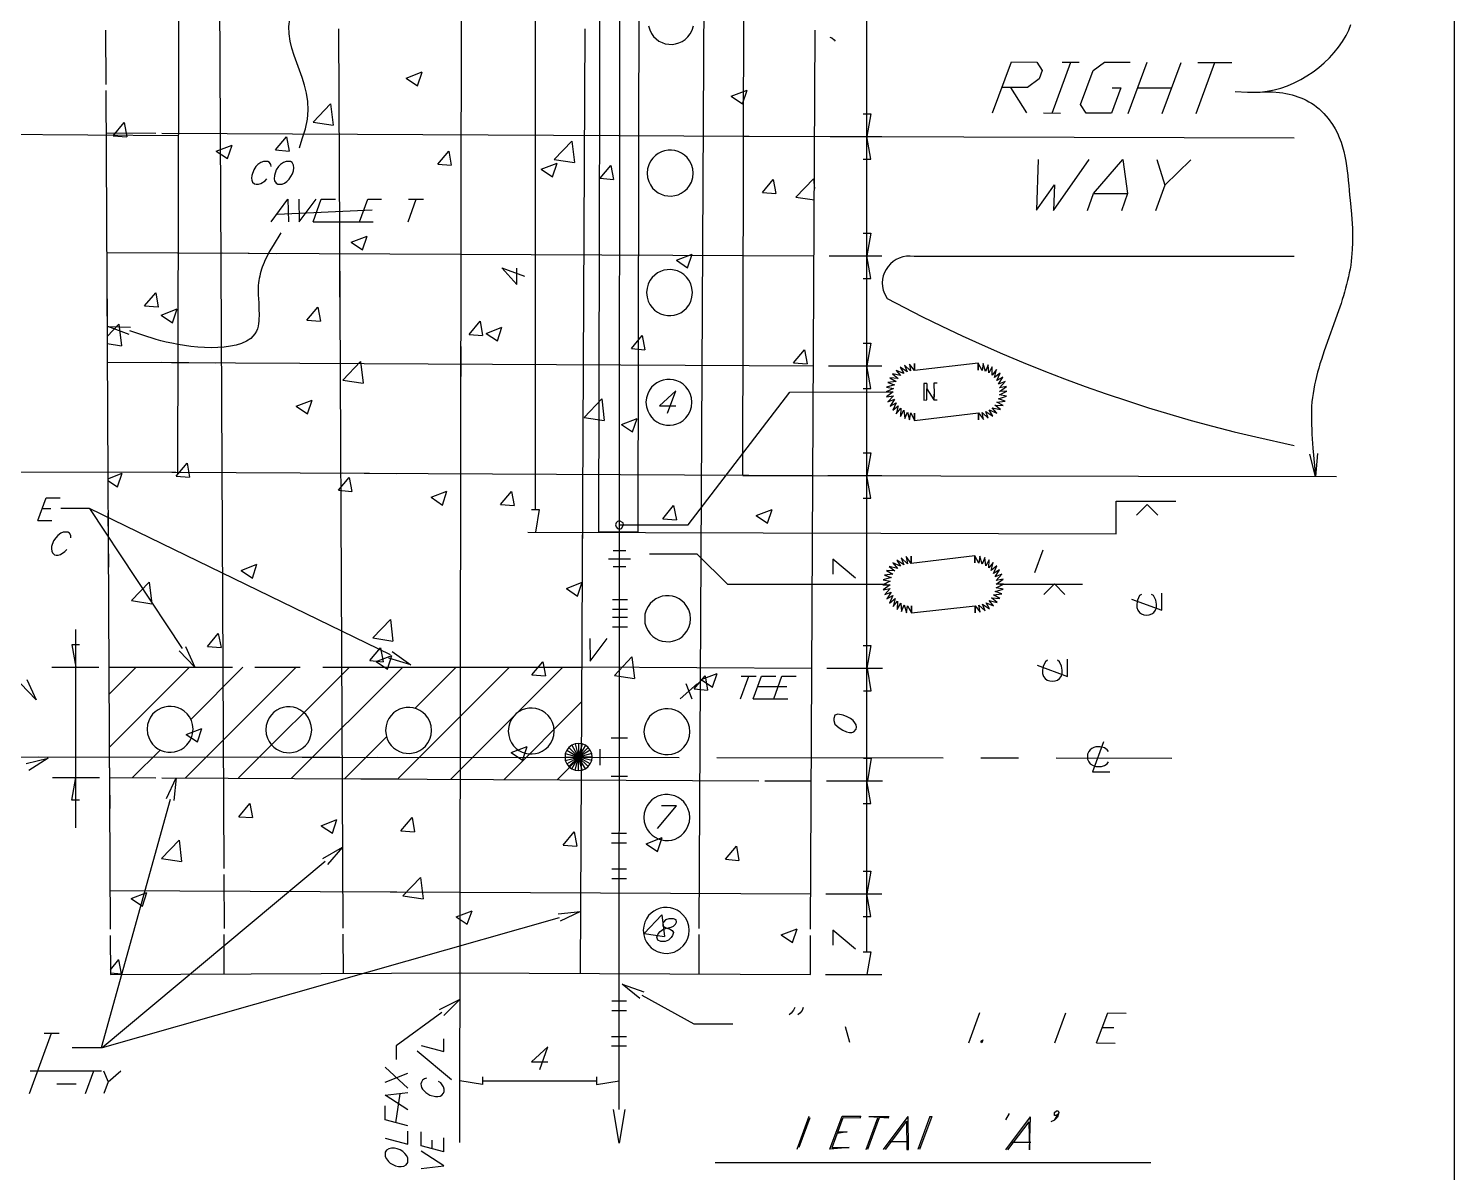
# Model space of a CAD drawing. Header units: feet. Extents: x 13 to 426, y 12 to 285.
# Drawn here: x 331.7 to 426.2, y 72.4 to 148.3 of the extents above; entities that cross this region are included whole.
import ezdxf

# ---------------------------------------------------------------- set-up
doc = ezdxf.new("R2010")
doc.units = ezdxf.units.FT
doc.layers.add('EJE_VIA', color=7, linetype='CONTINUOUS')

msp = doc.modelspace()

# ---------------------------------------------------------------- linework, layer by layer
at = {"layer": 'EJE_VIA'}
for p, q in [((426.217, 12.083), (426.217, 284.917)), ((370.817, 76.633), (370.883, 165.15)), ((379.017, 118.667), (379.133, 163.633)), ((360.25, 74.433), (360.383, 158.367)), ((360.367, 144.8), (360.367, 153.85)), ((344.3, 151.217), (344.6, 92.6)), ((376.133, 88.617), (376.467, 151.217)), ((365.267, 116.4), (365.267, 149.75)), ((387.25, 87.067), (387.25, 149.667)), ((336.75, 148.167), (336.783, 144.567)), ((352.2, 148.25), (352.5, 88.65)), ((368.25, 85.65), (368.567, 148.25)), ((383.516, 88.567), (383.816, 148.167)), ((399.533, 142.667), (400.767, 146.05)), ((400.2, 146.05), (401.333, 146.05)), ((404.583, 142.65), (405.833, 146.033)), ((406.833, 142.65), (408.083, 146.017)), ((409.083, 142.65), (410.333, 146.017)), ((409.2, 146.017), (411.45, 146.017)), ((356.7, 144.983), (357.75, 145.4)), ((356.7, 144.983), (357.45, 144.483)), ((357.45, 144.483), (357.75, 145.383)), ((336.783, 144.167), (337.067, 88.567)), ((378.25, 143.783), (379.317, 144.183)), ((378.25, 143.783), (379, 143.283)), ((379, 143.283), (379.317, 144.183)), ((396.767, 144.367), (397.833, 142.683)), ((405.2, 144.35), (407.45, 144.333)), ((350.517, 142.067), (351.683, 143.283)), ((351.683, 143.283), (351.85, 141.867)), ((337.267, 141.167), (338, 142.033)), ((338, 142.033), (338.167, 141.083)), ((350.517, 142.067), (351.85, 141.867)), ((398.967, 142.683), (400.083, 142.667)), ((318.817, 141.333), (341.583, 141.183)), ((336.8, 141.35), (340.083, 141.333)), ((337.267, 141.167), (338.167, 141.083)), ((340.483, 141.333), (383.783, 141.117)), ((348.033, 140.233), (348.75, 141.083)), ((348.75, 141.083), (348.933, 140.15)), ((379.083, 141.133), (415.583, 141.017)), ((384.817, 141.117), (388.25, 141.117)), ((344.1, 140.15), (345.15, 140.55)), ((344.1, 140.15), (344.85, 139.65)), ((344.85, 139.65), (345.15, 140.55)), ((348.033, 140.233), (348.933, 140.15)), ((358.8, 139.283), (359.517, 140.15)), ((359.517, 140.15), (359.683, 139.217)), ((366.517, 139.583), (367.683, 140.8)), ((367.683, 140.8), (367.85, 139.383)), ((358.8, 139.283), (359.683, 139.217)), ((365.65, 138.95), (366.7, 139.35)), ((366.4, 138.45), (366.7, 139.35)), ((366.517, 139.583), (367.85, 139.383)), ((369.55, 138.35), (370.267, 139.2)), ((370.267, 139.2), (370.45, 138.267)), ((407, 137.883), (408.733, 139.567)), ((365.65, 138.95), (366.4, 138.45)), ((369.55, 138.35), (370.45, 138.267)), ((380.317, 137.4), (381.033, 138.267)), ((381.033, 138.267), (381.2, 137.333)), ((382.533, 137.1), (383.7, 138.317)), ((383.7, 138.317), (383.767, 137.667)), ((380.317, 137.4), (381.2, 137.333)), ((402.283, 137.333), (404.533, 137.333)), ((348.133, 135.967), (354.45, 136.25)), ((356.817, 135.467), (357.35, 136.967)), ((356.85, 136.967), (357.85, 136.967)), ((382.533, 137.1), (383.767, 136.917)), ((350.517, 135.467), (354.517, 135.467)), ((353.05, 134.117), (354.1, 134.517)), ((353.8, 133.6), (354.1, 134.517)), ((336.833, 133.433), (383.75, 133.2)), ((344.483, 133.4), (348.083, 133.367)), ((353.05, 134.117), (353.8, 133.6)), ((363.033, 132.4), (364.533, 131.85)), ((374.617, 132.917), (375.667, 133.317)), ((374.617, 132.917), (375.35, 132.4)), ((375.35, 132.4), (375.667, 133.317)), ((384.75, 133.2), (388.25, 133.2)), ((336.833, 132.167), (336.867, 128.567)), ((352.267, 132.25), (352.3, 128.65)), ((339.35, 129.883), (340.083, 130.75)), ((340.083, 130.75), (340.25, 129.8)), ((339.35, 129.883), (340.25, 129.817)), ((340.45, 129.267), (341.5, 129.683)), ((341.2, 128.767), (341.5, 129.683)), ((350.117, 128.95), (350.833, 129.8)), ((350.833, 129.8), (351.017, 128.867)), ((336.867, 127.85), (337.65, 128.667)), ((337.65, 128.667), (337.817, 127.25)), ((340.45, 129.267), (341.2, 128.767)), ((350.117, 128.95), (351.017, 128.867)), ((360.867, 128), (361.6, 128.867)), ((361.6, 128.867), (361.767, 127.933)), ((360.867, 128), (361.767, 127.933)), ((362, 128.067), (363.05, 128.483)), ((362, 128.067), (362.75, 127.567)), ((362.75, 127.567), (363.05, 128.483)), ((371.633, 127.067), (372.35, 127.917)), ((372.35, 127.917), (372.533, 126.983)), ((336.867, 127.4), (337.817, 127.25)), ((360.333, 125.2), (360.333, 127.2)), ((371.633, 127.067), (372.533, 126.983)), ((382.383, 126.117), (383.117, 126.983)), ((383.117, 126.983), (383.283, 126.05)), ((336.867, 126.167), (383.7, 125.917)), ((340.483, 126.15), (344.083, 126.117)), ((352.5, 124.967), (353.667, 126.2)), ((353.667, 126.2), (353.833, 124.767)), ((382.383, 126.117), (383.283, 126.05)), ((384.7, 125.917), (388.25, 125.917)), ((352.5, 124.967), (353.833, 124.767)), ((374.033, 122.767), (374.583, 124.267)), ((349.4, 123.233), (350.45, 123.633)), ((349.4, 123.233), (350.15, 122.733)), ((350.15, 122.733), (350.45, 123.633)), ((368.5, 122.483), (369.667, 123.717)), ((369.667, 123.717), (369.833, 122.283)), ((368.5, 122.483), (369.833, 122.283)), ((370.967, 122.033), (372.017, 122.433)), ((370.967, 122.033), (371.7, 121.533)), ((371.7, 121.533), (372.017, 122.433)), ((341.433, 118.6), (342.167, 119.467)), ((342.167, 119.467), (342.333, 118.533)), ((314.9, 118.933), (341.417, 118.867)), ((336.917, 118.883), (383.667, 118.65)), ((336.917, 118.433), (337.85, 118.8)), ((336.917, 118.317), (337.55, 117.9)), ((337.55, 117.9), (337.85, 118.8)), ((341.433, 118.6), (342.333, 118.533)), ((352.2, 117.667), (352.917, 118.517)), ((352.483, 118.817), (356.083, 118.783)), ((352.917, 118.517), (353.1, 117.583)), ((379.017, 118.65), (418.383, 118.583)), ((384.667, 118.65), (388.25, 118.65)), ((352.2, 117.667), (353.1, 117.583)), ((358.35, 117.2), (359.4, 117.6)), ((359.1, 116.683), (359.4, 117.6)), ((362.95, 116.717), (363.683, 117.583)), ((363.683, 117.583), (363.85, 116.65)), ((332.55, 116.45), (333.133, 116.45)), ((335.7, 116.467), (341.833, 107.183)), ((358.35, 117.2), (359.1, 116.683)), ((362.95, 116.717), (363.85, 116.65)), ((373.717, 115.783), (374.433, 116.65)), ((374.433, 116.65), (374.617, 115.7)), ((379.917, 116), (380.967, 116.4)), ((380.667, 115.483), (380.967, 116.4)), ((332.267, 115.667), (333.2, 115.667)), ((336.917, 116.167), (336.95, 112.567)), ((368.383, 112.65), (368.417, 116.25)), ((373.717, 115.783), (374.617, 115.7)), ((379.917, 116), (380.667, 115.483)), ((364.767, 114.9), (403.783, 114.783)), ((370.85, 115.367), (375.4, 115.367)), ((370.417, 113.667), (371.267, 113.667)), ((398.383, 112.217), (398.933, 113.717)), ((345.75, 112.35), (346.8, 112.767)), ((346.5, 111.85), (346.8, 112.767)), ((370.117, 113.133), (371.583, 113.133)), ((370.417, 112.617), (371.267, 112.617)), ((345.75, 112.35), (346.5, 111.85)), ((338.483, 110.367), (339.65, 111.583)), ((339.65, 111.583), (339.817, 110.15)), ((367.317, 111.15), (368.367, 111.567)), ((367.317, 111.15), (368.05, 110.65)), ((368.05, 110.65), (368.367, 111.567)), ((396.083, 111.45), (401.55, 111.45)), ((338.483, 110.367), (339.817, 110.15)), ((370.383, 110.417), (371.367, 110.433)), ((370.383, 109.783), (371.367, 109.783)), ((354.483, 107.883), (355.65, 109.1)), ((355.65, 109.1), (355.817, 107.667)), ((370.383, 109.25), (371.367, 109.25)), ((334.783, 95.3), (334.783, 108.433)), ((343.517, 107.317), (344.233, 108.183)), ((344.233, 108.183), (344.417, 107.25)), ((354.483, 107.883), (355.817, 107.667)), ((370.383, 108.617), (371.367, 108.617)), ((343.517, 107.317), (344.417, 107.25)), ((354.283, 106.383), (355, 107.233)), ((355, 107.233), (355.167, 106.3)), ((360.3, 105.6), (360.3, 107.6)), ((333.2, 105.933), (336.317, 105.933)), ((336.983, 105.933), (345.167, 105.933)), ((337, 104.15), (338.783, 105.933)), ((337, 100.617), (342.317, 105.933)), ((342.067, 98.617), (349.4, 105.95)), ((342.417, 102.483), (345.867, 105.933)), ((345.583, 98.6), (352.933, 105.95)), ((346.667, 105.933), (349.667, 105.95)), ((349.1, 98.583), (356.467, 105.95)), ((351.167, 105.95), (368.35, 105.95)), ((354.283, 106.383), (355.167, 106.3)), ((354.7, 106.317), (355.75, 106.717)), ((354.7, 106.317), (355.45, 105.817)), ((355.45, 105.817), (355.75, 106.717)), ((356.133, 98.533), (363.55, 105.95)), ((357.283, 103.217), (360.017, 105.95)), ((359.65, 98.517), (367.083, 105.95)), ((365.033, 105.433), (365.767, 106.3)), ((365.767, 106.3), (365.933, 105.367)), ((368.35, 105.967), (383.6, 105.883)), ((370.5, 105.4), (371.667, 106.617)), ((371.667, 106.617), (371.833, 105.183)), ((365.033, 105.433), (365.933, 105.367)), ((370.5, 105.4), (371.833, 105.183)), ((375.8, 104.5), (376.517, 105.367)), ((376.267, 105.117), (377.317, 105.517)), ((376.267, 105.117), (377.017, 104.617)), ((376.517, 105.367), (376.683, 104.417)), ((377.017, 104.617), (377.317, 105.517)), ((378.867, 103.85), (379.417, 105.35)), ((378.917, 105.35), (379.917, 105.35)), ((384.6, 105.883), (388.283, 105.883)), ((374.867, 103.85), (376.017, 104.85)), ((375.233, 104.85), (375.65, 103.85)), ((375.8, 104.5), (376.683, 104.417)), ((380, 104.65), (381.933, 104.65)), ((363.183, 98.5), (368.35, 103.667)), ((379.717, 103.85), (382, 103.85)), ((342.1, 101.483), (343.15, 101.883)), ((342.1, 101.483), (342.85, 100.983)), ((342.85, 100.983), (343.15, 101.883)), ((352.617, 98.567), (355.4, 101.333)), ((370.283, 101.25), (371.367, 101.25)), ((370.833, 98.717), (370.833, 101.25)), ((338.55, 98.633), (340.383, 100.45)), ((363.667, 100.283), (364.717, 100.683)), ((363.667, 100.283), (364.4, 99.783)), ((364.4, 99.767), (364.717, 100.683)), ((369.567, 99.45), (369.567, 100.517)), ((317.133, 100), (374.8, 99.95)), ((332.3, 100), (347.3, 99.983)), ((337, 100.167), (337.033, 96.567)), ((349.8, 99.983), (352.3, 99.967)), ((354.8, 99.967), (369.8, 99.95)), ((366.7, 98.483), (368.333, 100.117)), ((377.3, 99.95), (392.3, 99.933)), ((394.8, 99.933), (397.3, 99.933)), ((399.8, 99.933), (407.467, 99.917)), ((333.233, 98.633), (336.35, 98.633)), ((333.783, 98.633), (334.283, 98.633)), ((337.017, 98.633), (340.083, 98.617)), ((340.483, 98.617), (380.083, 98.417)), ((352.483, 98.567), (356.083, 98.533)), ((370.283, 98.717), (371.367, 98.717)), ((380.483, 98.417), (383.567, 98.4)), ((384.567, 98.4), (388.283, 98.4)), ((345.6, 96.033), (346.317, 96.9)), ((346.317, 96.9), (346.5, 95.967)), ((345.6, 96.033), (346.5, 95.967)), ((351.05, 95.433), (352.1, 95.85)), ((351.8, 94.933), (352.1, 95.85)), ((356.35, 95.1), (357.083, 95.967)), ((357.083, 95.967), (357.25, 95.017)), ((351.05, 95.433), (351.8, 94.933)), ((356.35, 95.1), (357.25, 95.017)), ((367.117, 94.15), (367.833, 95.017)), ((367.833, 95.017), (368.017, 94.083)), ((370.317, 94.933), (371.3, 94.933)), ((372.617, 94.233), (373.667, 94.65)), ((373.367, 93.733), (373.667, 94.65)), ((340.467, 93.267), (341.633, 94.483)), ((341.633, 94.483), (341.8, 93.067)), ((367.117, 94.15), (368.017, 94.083)), ((370.317, 94.3), (371.3, 94.3)), ((372.617, 94.233), (373.367, 93.733)), ((377.883, 93.217), (378.6, 94.083)), ((378.6, 94.083), (378.767, 93.133)), ((340.467, 93.267), (341.8, 93.067)), ((377.883, 93.217), (378.767, 93.133)), ((344.6, 92.2), (344.634, 88.617)), ((356.467, 90.783), (357.65, 92)), ((357.65, 92), (357.817, 90.583)), ((370.333, 92.567), (371.3, 92.583)), ((370.333, 91.933), (371.3, 91.933)), ((337.05, 91.15), (383.533, 90.917)), ((338.45, 90.6), (339.5, 91)), ((339.2, 90.1), (339.5, 91)), ((352.483, 91.083), (356.083, 91.05)), ((384.533, 90.917), (388.25, 90.917)), ((338.45, 90.6), (339.2, 90.1)), ((356.467, 90.783), (357.817, 90.583)), ((360.017, 89.4), (361.067, 89.8)), ((360.017, 89.4), (360.75, 88.9)), ((360.75, 88.9), (361.067, 89.8)), ((372.483, 88.3), (373.65, 89.517)), ((373.65, 89.517), (373.817, 88.1)), ((337.067, 88.167), (337.084, 85.567)), ((344.634, 85.6), (344.634, 88.217)), ((352.5, 88.25), (352.517, 85.65)), ((372.483, 88.3), (373.817, 88.1)), ((376.133, 85.6), (376.133, 88.217)), ((381.567, 88.2), (382.617, 88.6)), ((381.567, 88.2), (382.317, 87.7)), ((382.317, 87.7), (382.617, 88.6)), ((383.5, 85.567), (383.516, 88.167)), ((337.083, 85.883), (337.65, 86.567)), ((337.083, 85.567), (360.383, 85.683)), ((360.183, 85.683), (383.5, 85.567)), ((384.5, 85.567), (388.25, 85.567)), ((370.333, 83.833), (371.3, 83.833)), ((370.333, 83.183), (371.3, 83.183)), ((394, 81.05), (394.733, 83.05)), ((399.717, 81.033), (400.45, 83.033)), ((331.717, 77.683), (333.183, 81.683)), ((332.683, 81.683), (333.683, 81.683)), ((370.317, 81.467), (371.3, 81.467)), ((385.817, 82.133), (386.1, 81.083)), ((402.867, 82.067), (403.617, 82.067)), ((357.417, 80.517), (359.7, 78.617)), ((365.55, 79.283), (366.1, 80.783)), ((370.317, 80.833), (371.3, 80.833)), ((402.483, 81.033), (403.717, 81.017)), ((360.25, 79.033), (360.25, 79.533)), ((370.817, 79.033), (370.817, 79.517)), ((331.767, 79.183), (336.483, 79.183)), ((335.433, 77.683), (335.983, 79.183)), ((336.933, 78.467), (337.767, 79.183)), ((355.3, 79.433), (356.8, 78.033)), ((355.3, 78.433), (356.8, 79.033)), ((361.75, 78.533), (369.317, 78.533)), ((333.517, 78.317), (334.8, 78.317)), ((356.017, 75.75), (356.3, 77.667)), ((382.617, 74), (383.417, 76.183)), ((382.75, 74.117), (383.483, 76.083)), ((384.8, 74), (385.6, 76.183)), ((384.95, 74.1), (385.667, 76.083)), ((385.6, 76.183), (386.85, 76.183)), ((387.2, 73.983), (387.967, 76.067)), ((388.067, 76.067), (387.3, 73.983)), ((387.383, 76.167), (388.733, 76.167)), ((387.383, 76.167), (388.7, 76.067)), ((388.35, 73.983), (389.983, 76.167)), ((389.867, 75.85), (388.45, 73.983)), ((391.433, 76.15), (390.633, 73.967)), ((396.467, 75.933), (396.717, 76.35)), ((396.467, 73.95), (398.1, 76.133)), ((397.983, 75.817), (396.567, 73.95)), ((399.7, 75.917), (399.95, 76.333)), ((359.2, 73.817), (359.2, 74.75)), ((358.417, 74.033), (358.417, 74.6)), ((388.75, 74.5), (390, 74.5)), ((396.867, 74.467), (398.117, 74.467)), ((377.183, 73.117), (406.083, 73.117))]:
    msp.add_line(p, q, dxfattribs=at)
for points in [[(314.9, 163.8), (341.633, 163.75), (341.533, 118.75)], [(372.05, 114.9), (369.467, 114.9), (369.583, 163.65), (372.15, 163.65), (372.05, 114.9)], [(349.617, 140.367), (349.8, 140.967), (350.028, 141.633), (350.158, 142.265), (350.203, 142.866), (350.176, 143.439), (350.091, 143.987), (349.962, 144.515), (349.8, 145.025), (349.621, 145.521), (349.437, 146.007), (349.262, 146.487), (349.11, 146.963), (348.993, 147.439), (348.925, 147.919), (348.92, 148.406), (348.99, 148.904), (349.15, 149.417), (349.4, 149.983)], [(411.683, 144.1), (412.483, 144.05), (412.883, 144.05), (413.34, 144.063), (413.797, 144.114), (414.253, 144.203), (414.705, 144.327), (415.152, 144.483), (415.591, 144.671), (416.019, 144.888), (416.434, 145.131), (416.835, 145.399), (417.218, 145.69), (417.583, 146.002), (417.925, 146.332), (418.244, 146.679), (418.536, 147.041), (418.8, 147.415), (419.033, 147.8), (419.2, 148.167), (419.333, 148.533)], [(372.767, 148.45), (372.845, 148.185), (372.958, 147.952), (373.1, 147.75), (373.268, 147.58), (373.457, 147.443), (373.662, 147.338), (373.88, 147.266), (374.105, 147.227), (374.334, 147.222), (374.562, 147.252), (374.785, 147.316), (374.998, 147.415), (375.197, 147.549), (375.378, 147.719), (375.536, 147.924), (375.667, 148.167), (375.75, 148.45)], [(384.8, 147.7), (384.933, 147.65), (385.083, 147.533), (385.15, 147.433)], [(395.583, 142.683), (396.833, 146.067), (398.517, 146.05), (398.867, 145.483), (398.667, 144.933), (397.9, 144.367), (396.2, 144.367)], [(403.517, 144.35), (404.083, 144.35), (403.467, 142.667), (401.783, 142.667), (401.417, 143.233), (402.25, 145.483), (403.017, 146.033), (404.7, 146.033)], [(412.75, 144.05), (413.683, 144.067), (414.15, 144.067), (414.617, 144.033), (414.83, 144.001), (415.039, 143.964), (415.244, 143.92), (415.445, 143.871), (415.642, 143.815), (415.835, 143.752), (416.024, 143.681), (416.209, 143.603), (416.39, 143.517), (416.567, 143.422), (416.74, 143.318), (416.91, 143.205), (417.076, 143.082), (417.237, 142.948), (417.396, 142.805), (417.55, 142.65), (417.85, 142.3), (418.133, 141.917), (418.302, 141.63), (418.451, 141.337), (418.58, 141.039), (418.693, 140.737), (418.789, 140.43), (418.872, 140.119), (418.943, 139.804), (419.003, 139.487), (419.053, 139.167), (419.097, 138.845), (419.135, 138.522), (419.169, 138.198), (419.201, 137.873), (419.233, 137.548), (419.265, 137.224), (419.3, 136.9), (419.383, 135.967), (419.45, 135.017), (419.45, 134.083), (419.433, 133.633), (419.42, 133.368), (419.398, 133.105), (419.369, 132.844), (419.333, 132.584), (419.291, 132.327), (419.242, 132.071), (419.188, 131.817), (419.129, 131.563), (419.065, 131.311), (418.997, 131.059), (418.926, 130.807), (418.852, 130.556), (418.775, 130.305), (418.696, 130.054), (418.615, 129.802), (418.533, 129.55), (417.583, 126.9), (417.483, 126.613), (417.388, 126.33), (417.297, 126.048), (417.213, 125.768), (417.133, 125.489), (417.06, 125.21), (416.994, 124.932), (416.934, 124.653), (416.881, 124.372), (416.835, 124.09), (416.797, 123.806), (416.767, 123.519), (416.745, 123.229), (416.732, 122.935), (416.728, 122.637), (416.733, 122.333), (416.767, 121.383), (416.833, 120.45), (417, 118.583)], [(387, 142.617), (387.5, 142.617), (387.25, 141.117)], [(387, 139.617), (387.5, 139.617), (387.25, 141.117)], [(375.717, 138.683), (375.7, 138.983), (375.617, 139.267), (375.485, 139.508), (375.326, 139.714), (375.146, 139.884), (374.948, 140.018), (374.736, 140.118), (374.514, 140.182), (374.287, 140.212), (374.059, 140.208), (373.834, 140.17), (373.617, 140.099), (373.411, 139.994), (373.22, 139.856), (373.05, 139.686), (372.904, 139.484), (372.786, 139.249), (372.7, 138.983), (372.683, 138.683), (372.7, 138.4), (372.782, 138.136), (372.897, 137.903), (373.041, 137.701), (373.21, 137.531), (373.399, 137.393), (373.604, 137.287), (373.821, 137.215), (374.046, 137.175), (374.275, 137.169), (374.502, 137.197), (374.725, 137.26), (374.939, 137.357), (375.139, 137.489), (375.321, 137.657), (375.482, 137.86), (375.617, 138.1), (375.7, 138.4), (375.717, 138.683)], [(347.733, 139.117), (347.717, 139.25), (347.633, 139.4), (347.517, 139.467), (347.233, 139.467), (347.05, 139.4), (346.867, 139.25), (346.733, 139.117), (346.583, 138.9), (346.467, 138.533), (346.445, 138.361), (346.461, 138.215), (346.511, 138.098), (346.64, 137.983), (346.758, 137.949), (346.896, 137.953), (347.051, 137.996), (347.333, 138.183), (347.45, 138.317)], [(348.733, 139.467), (348.55, 139.4), (348.367, 139.25), (348.233, 139.117), (348.083, 138.9), (347.967, 138.533), (347.95, 138.317), (347.967, 138.183), (348.067, 138.033), (348.183, 137.967), (348.467, 137.967), (348.633, 138.033), (348.784, 138.142), (348.927, 138.285), (349.052, 138.455), (349.153, 138.642), (349.219, 138.839), (349.244, 139.036), (349.218, 139.226), (349.133, 139.4), (349.017, 139.467), (348.733, 139.467)], [(398.617, 139.6), (398.5, 136.233), (399.683, 137.917), (399.633, 136.217), (401.983, 139.583)], [(401.883, 136.217), (402.283, 137.333), (404.233, 139.583), (404.533, 137.333), (404.133, 136.2)], [(406.483, 139.583), (407, 137.883), (406.383, 136.2)], [(347.733, 135.467), (348.85, 136.967), (348.883, 135.467)], [(349.567, 136.967), (349.6, 135.467), (350.717, 136.967)], [(350.517, 135.467), (351.067, 136.967), (352, 136.967)], [(353.6, 135.467), (354.15, 136.967), (355.067, 136.967)], [(348.383, 134.733), (347.867, 133.9), (347.617, 133.467), (347.4, 133.05), (347.331, 132.905), (347.267, 132.76), (347.207, 132.614), (347.152, 132.466), (347.102, 132.318), (347.056, 132.169), (347.015, 132.019), (346.98, 131.867), (346.949, 131.715), (346.923, 131.562), (346.903, 131.407), (346.888, 131.251), (346.879, 131.095), (346.875, 130.937), (346.876, 130.777), (346.883, 130.617), (346.917, 130.1), (346.933, 129.567), (346.937, 129.397), (346.937, 129.225), (346.933, 129.053), (346.921, 128.882), (346.901, 128.711), (346.869, 128.543), (346.825, 128.378), (346.767, 128.217), (346.667, 128.033), (346.533, 127.883), (346.383, 127.733), (346.099, 127.552), (345.777, 127.405), (345.42, 127.292), (345.036, 127.208), (344.628, 127.152), (344.202, 127.121), (343.764, 127.114), (343.318, 127.126), (342.87, 127.157), (342.425, 127.203), (341.989, 127.262), (341.566, 127.331), (341.162, 127.409), (340.783, 127.493), (340.432, 127.579), (340.117, 127.667), (339.233, 127.95), (338.367, 128.233)], [(387, 134.7), (387.5, 134.7), (387.25, 133.2)], [(363.033, 132.4), (364.033, 131.317), (364.033, 132.383)], [(387, 131.7), (387.5, 131.7), (387.25, 133.2)], [(415.583, 133.167), (390.383, 133.167), (390.122, 133.193), (389.87, 133.182), (389.628, 133.138), (389.4, 133.062), (389.186, 132.957), (388.99, 132.827), (388.813, 132.674), (388.657, 132.5), (388.524, 132.309), (388.416, 132.102), (388.336, 131.884), (388.285, 131.655), (388.266, 131.42), (388.28, 131.181), (388.33, 130.94), (388.417, 130.7), (388.583, 130.383)], [(375.683, 130.767), (375.65, 131.067), (375.567, 131.35), (375.438, 131.593), (375.281, 131.8), (375.102, 131.97), (374.904, 132.103), (374.692, 132.202), (374.47, 132.265), (374.242, 132.294), (374.014, 132.288), (373.788, 132.249), (373.571, 132.176), (373.365, 132.071), (373.175, 131.933), (373.006, 131.763), (372.862, 131.562), (372.748, 131.33), (372.667, 131.067), (372.633, 130.767), (372.667, 130.467), (372.746, 130.205), (372.86, 129.973), (373.004, 129.773), (373.173, 129.605), (373.364, 129.468), (373.571, 129.364), (373.79, 129.293), (374.017, 129.254), (374.247, 129.249), (374.475, 129.278), (374.698, 129.341), (374.91, 129.439), (375.108, 129.572), (375.286, 129.74), (375.44, 129.943), (375.567, 130.183), (375.65, 130.467), (375.683, 130.767)], [(388.583, 130.383), (390.9, 129.183), (392.224, 128.536), (393.558, 127.908), (394.9, 127.299), (396.251, 126.71), (397.61, 126.139), (398.977, 125.589), (400.352, 125.058), (401.734, 124.547), (403.124, 124.056), (404.521, 123.585), (405.924, 123.135), (407.334, 122.706), (408.75, 122.298), (410.172, 121.911), (411.6, 121.545), (413.033, 121.2), (415.583, 120.633)], [(338.317, 128), (336.9, 128.533), (338.417, 128.483)], [(387, 127.417), (387.5, 127.417), (387.25, 125.917)], [(387, 124.417), (387.5, 124.417), (387.25, 125.917)], [(389.45, 125.817), (389.7, 125.4), (389.183, 125.617)], [(389.75, 125.95), (389.917, 125.517), (389.45, 125.817)], [(389.917, 125.517), (389.45, 125.817), (389.7, 125.4)], [(390.067, 126.033), (390.15, 125.583), (389.75, 125.95)], [(390.15, 125.583), (389.75, 125.95), (389.917, 125.517)], [(390.4, 126.067), (390.4, 125.6), (390.067, 126.033)], [(390.4, 125.6), (390.067, 126.033), (390.15, 125.583)], [(394.633, 125.633), (394.633, 126.1), (390.4, 125.6)], [(394.633, 126.1), (390.4, 125.6), (390.4, 126.067)], [(394.967, 126.067), (394.883, 125.6), (394.633, 126.1)], [(394.883, 125.6), (394.633, 126.1), (394.633, 125.633)], [(395.117, 125.55), (394.967, 126.067), (394.883, 125.6)], [(395.283, 125.983), (395.117, 125.55), (394.967, 126.067)], [(395.333, 125.45), (395.283, 125.983), (395.117, 125.55)], [(395.567, 125.85), (395.333, 125.45), (395.283, 125.983)], [(395.55, 125.3), (395.567, 125.85), (395.333, 125.45)], [(395.85, 125.667), (395.55, 125.3), (395.567, 125.85)], [(375.65, 123.5), (375.617, 123.8), (375.533, 124.083), (375.402, 124.324), (375.243, 124.528), (375.062, 124.696), (374.863, 124.828), (374.65, 124.926), (374.428, 124.989), (374.2, 125.017), (373.972, 125.012), (373.747, 124.973), (373.53, 124.901), (373.325, 124.797), (373.136, 124.66), (372.968, 124.492), (372.826, 124.292), (372.713, 124.061), (372.633, 123.8), (372.6, 123.5), (372.633, 123.2), (372.711, 122.94), (372.822, 122.709), (372.963, 122.508), (373.129, 122.339), (373.317, 122.2), (373.522, 122.094), (373.738, 122.02), (373.963, 121.979), (374.192, 121.973), (374.42, 122), (374.643, 122.062), (374.857, 122.16), (375.057, 122.293), (375.24, 122.464), (375.4, 122.671), (375.533, 122.917), (375.617, 123.2), (375.65, 123.5)], [(388.767, 125.117), (389.183, 124.883), (388.633, 124.817)], [(389.183, 124.883), (388.633, 124.817), (389.083, 124.667)], [(388.95, 125.383), (389.317, 125.083), (388.767, 125.117)], [(389.317, 125.083), (388.767, 125.117), (389.183, 124.883)], [(389.183, 125.617), (389.483, 125.267), (388.95, 125.383)], [(389.483, 125.267), (388.95, 125.383), (389.317, 125.083)], [(389.7, 125.4), (389.183, 125.617), (389.483, 125.267)], [(395.717, 125.133), (395.85, 125.667), (395.55, 125.3)], [(396.083, 125.433), (395.717, 125.133), (395.85, 125.667)], [(395.867, 124.933), (396.083, 125.433), (395.717, 125.133)], [(396.267, 125.167), (395.867, 124.933), (396.083, 125.433)], [(395.967, 124.7), (396.267, 125.167), (395.867, 124.933)], [(396.417, 124.867), (395.967, 124.7), (396.267, 125.167)], [(396.033, 124.467), (396.417, 124.867), (395.967, 124.7)], [(396.5, 124.55), (396.033, 124.467), (396.417, 124.867)], [(374.583, 124.267), (373.5, 123.267), (374.583, 123.267)], [(375.4, 115.367), (382.133, 124.167), (388.75, 124.183)], [(388.55, 124.5), (389.017, 124.417), (388.517, 124.183)], [(389.017, 124.417), (388.517, 124.183), (389, 124.183)], [(388.517, 124.183), (389, 124.183), (388.55, 123.85)], [(388.633, 124.817), (389.083, 124.667), (388.55, 124.5)], [(389.083, 124.667), (388.55, 124.5), (389.017, 124.417)], [(389, 124.183), (388.55, 123.85), (389.017, 123.933)], [(388.55, 123.85), (389.017, 123.933), (388.633, 123.533)], [(389.017, 123.933), (388.633, 123.533), (389.083, 123.7)], [(391.233, 124.75), (391.017, 124.75), (391.033, 123.65), (391.233, 123.667), (391.233, 124.383)], [(391.233, 124.75), (391.233, 124.383), (391.683, 123.667), (391.7, 124.033)], [(391.9, 124.767), (391.683, 124.767), (391.7, 124.033), (391.683, 123.667), (391.9, 123.667)], [(395.967, 123.733), (396.5, 123.9), (396.033, 123.983)], [(396.417, 123.583), (395.967, 123.733), (396.5, 123.9)], [(396.05, 124.217), (396.5, 124.55), (396.033, 124.467)], [(396.5, 123.9), (396.033, 123.983), (396.533, 124.233)], [(396.033, 123.983), (396.533, 124.233), (396.05, 124.217)], [(396.533, 124.233), (396.05, 124.217), (396.5, 124.55)], [(388.633, 123.533), (389.083, 123.7), (388.783, 123.233)], [(389.083, 123.7), (388.783, 123.233), (389.183, 123.467)], [(388.783, 123.233), (389.183, 123.467), (388.967, 122.967)], [(389.183, 123.467), (388.967, 122.967), (389.333, 123.267)], [(388.967, 122.967), (389.333, 123.267), (389.2, 122.733)], [(389.333, 123.267), (389.2, 122.733), (389.5, 123.1)], [(389.2, 122.733), (389.5, 123.1), (389.467, 122.55)], [(389.5, 123.1), (389.467, 122.55), (389.7, 122.967)], [(389.467, 122.55), (389.7, 122.967), (389.767, 122.417)], [(389.7, 122.967), (389.767, 122.417), (389.933, 122.85)], [(395.133, 122.883), (395.6, 122.583), (395.35, 123)], [(395.35, 123), (395.867, 122.783), (395.55, 123.133)], [(395.6, 122.583), (395.35, 123), (395.867, 122.783)], [(395.55, 123.133), (396.1, 123.017), (395.733, 123.317)], [(395.867, 122.783), (395.55, 123.133), (396.1, 123.017)], [(395.733, 123.317), (396.283, 123.283), (395.867, 123.517)], [(396.1, 123.017), (395.733, 123.317), (396.283, 123.283)], [(395.867, 123.517), (396.417, 123.583), (395.967, 123.733)], [(396.283, 123.283), (395.867, 123.517), (396.417, 123.583)], [(389.767, 122.417), (389.933, 122.85), (390.083, 122.333)], [(389.933, 122.85), (390.083, 122.333), (390.167, 122.8)], [(390.083, 122.333), (390.167, 122.8), (390.417, 122.3)], [(390.167, 122.8), (390.417, 122.3), (390.417, 122.783)], [(390.417, 122.783), (390.417, 122.3), (394.65, 122.8)], [(390.417, 122.3), (394.65, 122.8), (394.65, 122.333)], [(394.65, 122.8), (394.983, 122.367), (394.9, 122.833)], [(394.65, 122.333), (394.65, 122.8), (394.983, 122.367)], [(394.9, 122.833), (395.3, 122.45), (395.133, 122.883)], [(394.983, 122.367), (394.9, 122.833), (395.3, 122.45)], [(395.3, 122.45), (395.133, 122.883), (395.6, 122.583)], [(387, 120.15), (387.5, 120.15), (387.25, 118.65)], [(417.133, 120.1), (417, 118.583), (416.633, 120.067)], [(387, 117.133), (387.5, 117.133), (387.25, 118.633)], [(332.267, 115.667), (332.817, 117.167), (333.75, 117.167)], [(355.65, 106.75), (335.7, 116.467), (333.783, 116.467)], [(365.017, 116.4), (365.517, 116.4), (365.267, 114.9)], [(403.783, 114.783), (403.783, 116.95), (407.733, 116.95)], [(406.55, 116.017), (405.833, 116.717), (405.133, 116.017)], [(371.117, 115.367), (371.083, 115.5), (370.85, 115.633), (370.717, 115.6), (370.617, 115.5), (370.583, 115.367), (370.617, 115.233), (370.717, 115.133), (370.85, 115.1), (370.983, 115.133), (371.117, 115.367)], [(334.467, 114.517), (334.45, 114.667), (334.367, 114.817), (334.25, 114.883), (333.95, 114.883), (333.783, 114.817), (333.6, 114.667), (333.467, 114.517), (333.317, 114.317), (333.183, 113.95), (333.174, 113.777), (333.196, 113.631), (333.247, 113.514), (333.373, 113.399), (333.488, 113.366), (333.624, 113.369), (333.781, 113.413), (334.067, 113.6), (334.183, 113.733)], [(388.55, 111.417), (378.017, 111.417), (376, 113.433), (372.833, 113.433)], [(386.5, 111.85), (385, 113.1), (385, 112.1)], [(388.733, 112.617), (389.1, 112.317), (388.55, 112.35)], [(388.967, 112.85), (389.283, 112.483), (388.733, 112.617)], [(389.283, 112.483), (388.733, 112.617), (389.1, 112.317)], [(389.233, 113.033), (389.483, 112.633), (388.967, 112.85)], [(389.483, 112.633), (388.967, 112.85), (389.283, 112.483)], [(389.533, 113.183), (389.7, 112.733), (389.233, 113.033)], [(389.7, 112.733), (389.233, 113.033), (389.483, 112.633)], [(389.85, 113.267), (389.933, 112.8), (389.533, 113.183)], [(389.933, 112.8), (389.533, 113.183), (389.7, 112.733)], [(390.183, 113.3), (390.183, 112.817), (389.85, 113.267)], [(390.183, 112.817), (389.85, 113.267), (389.933, 112.8)], [(394.417, 112.85), (394.417, 113.317), (390.183, 112.817)], [(394.417, 113.317), (390.183, 112.817), (390.183, 113.3)], [(394.75, 113.3), (394.667, 112.833), (394.417, 113.317)], [(394.667, 112.833), (394.417, 113.317), (394.417, 112.85)], [(394.9, 112.767), (394.75, 113.3), (394.667, 112.833)], [(395.067, 113.217), (394.9, 112.767), (394.75, 113.3)], [(395.133, 112.667), (395.067, 113.217), (394.9, 112.767)], [(395.367, 113.067), (395.133, 112.667), (395.067, 113.217)], [(395.333, 112.517), (395.367, 113.067), (395.133, 112.667)], [(395.633, 112.883), (395.333, 112.517), (395.367, 113.067)], [(395.5, 112.35), (395.633, 112.883), (395.333, 112.517)], [(395.867, 112.65), (395.5, 112.35), (395.633, 112.883)], [(395.65, 112.15), (395.867, 112.65), (395.5, 112.35)], [(396.05, 112.383), (395.65, 112.15), (395.867, 112.65)], [(388.333, 111.733), (388.8, 111.65), (388.3, 111.4)], [(388.8, 111.65), (388.3, 111.4), (388.783, 111.4)], [(388.417, 112.05), (388.867, 111.883), (388.333, 111.733)], [(388.867, 111.883), (388.333, 111.733), (388.8, 111.65)], [(388.55, 112.35), (388.967, 112.117), (388.417, 112.05)], [(388.967, 112.117), (388.417, 112.05), (388.867, 111.883)], [(389.1, 112.317), (388.55, 112.35), (388.967, 112.117)], [(395.75, 111.933), (396.05, 112.383), (395.65, 112.15)], [(396.2, 112.1), (395.75, 111.933), (396.05, 112.383)], [(395.817, 111.683), (396.2, 112.1), (395.75, 111.933)], [(396.283, 111.783), (395.817, 111.683), (396.2, 112.1)], [(395.833, 111.45), (396.283, 111.783), (395.817, 111.683)], [(396.317, 111.45), (395.833, 111.45), (396.283, 111.783)], [(375.55, 109.15), (375.533, 109.45), (375.433, 109.733), (375.311, 109.973), (375.16, 110.178), (374.985, 110.348), (374.79, 110.482), (374.58, 110.582), (374.359, 110.647), (374.132, 110.678), (373.903, 110.675), (373.677, 110.638), (373.457, 110.567), (373.249, 110.463), (373.056, 110.326), (372.884, 110.155), (372.737, 109.953), (372.618, 109.717), (372.533, 109.45), (372.517, 109.15), (372.533, 108.85), (372.617, 108.584), (372.734, 108.35), (372.881, 108.148), (373.054, 107.979), (373.247, 107.843), (373.457, 107.74), (373.678, 107.671), (373.906, 107.635), (374.136, 107.632), (374.364, 107.663), (374.586, 107.728), (374.796, 107.827), (374.99, 107.96), (375.164, 108.128), (375.314, 108.33), (375.433, 108.567), (375.533, 108.85), (375.55, 109.15)], [(388.3, 111.4), (388.783, 111.4), (388.333, 111.067)], [(388.783, 111.4), (388.333, 111.067), (388.8, 111.15)], [(388.333, 111.067), (388.8, 111.15), (388.433, 110.75)], [(388.8, 111.15), (388.433, 110.75), (388.867, 110.917)], [(388.433, 110.75), (388.867, 110.917), (388.567, 110.467)], [(388.867, 110.917), (388.567, 110.467), (388.967, 110.7)], [(388.567, 110.467), (388.967, 110.7), (388.75, 110.183)], [(388.967, 110.7), (388.75, 110.183), (389.117, 110.5)], [(395.517, 110.533), (396.067, 110.5), (395.65, 110.733)], [(395.65, 110.733), (396.2, 110.8), (395.75, 110.967)], [(396.067, 110.5), (395.65, 110.733), (396.2, 110.8)], [(395.75, 110.967), (396.283, 111.117), (395.817, 111.2)], [(396.2, 110.8), (395.75, 110.967), (396.283, 111.117)], [(396.283, 111.117), (395.817, 111.2), (396.317, 111.45)], [(395.817, 111.2), (396.317, 111.45), (395.833, 111.45)], [(400.383, 110.75), (399.683, 111.467), (398.983, 110.75)], [(404.8, 110.45), (406.8, 109.717), (406.8, 110.85)], [(405.467, 110.767), (405.333, 110.683), (405.198, 110.38), (405.14, 110.117), (405.149, 109.894), (405.213, 109.712), (405.321, 109.571), (405.462, 109.469), (405.626, 109.409), (405.8, 109.389), (405.974, 109.409), (406.138, 109.469), (406.279, 109.571), (406.387, 109.712), (406.451, 109.894), (406.46, 110.117), (406.402, 110.38), (406.267, 110.683), (406.133, 110.767)], [(388.75, 110.183), (389.117, 110.5), (388.983, 109.967)], [(389.117, 110.5), (388.983, 109.967), (389.283, 110.317)], [(388.983, 109.967), (389.283, 110.317), (389.267, 109.767)], [(389.283, 110.317), (389.267, 109.767), (389.5, 110.183)], [(389.267, 109.767), (389.5, 110.183), (389.55, 109.633)], [(389.5, 110.183), (389.55, 109.633), (389.717, 110.083)], [(389.55, 109.633), (389.717, 110.083), (389.883, 109.55)], [(389.717, 110.083), (389.883, 109.55), (389.95, 110.017)], [(389.883, 109.55), (389.95, 110.017), (390.2, 109.533)], [(389.95, 110.017), (390.2, 109.533), (390.2, 110)], [(390.2, 110), (390.2, 109.533), (394.433, 110.017)], [(390.2, 109.533), (394.433, 110.017), (394.433, 109.55)], [(394.433, 110.017), (394.767, 109.583), (394.683, 110.05)], [(394.433, 109.55), (394.433, 110.017), (394.767, 109.583)], [(394.683, 110.05), (395.083, 109.667), (394.917, 110.117)], [(394.767, 109.583), (394.683, 110.05), (395.083, 109.667)], [(394.917, 110.117), (395.383, 109.817), (395.15, 110.217)], [(395.083, 109.667), (394.917, 110.117), (395.383, 109.817)], [(395.15, 110.217), (395.65, 110), (395.35, 110.367)], [(395.383, 109.817), (395.15, 110.217), (395.65, 110)], [(395.35, 110.367), (395.883, 110.233), (395.517, 110.533)], [(395.65, 110), (395.35, 110.367), (395.883, 110.233)], [(395.883, 110.233), (395.517, 110.533), (396.067, 110.5)], [(368.883, 107.85), (368.9, 106.35), (370.017, 107.85)], [(335.033, 107.433), (334.533, 107.433), (334.783, 105.933)], [(342.05, 107.317), (342.683, 105.933), (341.633, 107.033)], [(355.767, 106.983), (357, 106.1), (355.55, 106.533)], [(387, 107.383), (387.5, 107.383), (387.25, 105.883)], [(398.55, 106.067), (400.55, 105.333), (400.55, 106.483)], [(399.217, 106.4), (399.083, 106.3), (398.948, 105.998), (398.89, 105.736), (398.898, 105.514), (398.962, 105.333), (399.07, 105.192), (399.212, 105.091), (399.375, 105.03), (399.55, 105.01), (399.724, 105.03), (399.888, 105.091), (400.029, 105.192), (400.138, 105.333), (400.201, 105.514), (400.21, 105.736), (400.152, 105.998), (400.017, 106.3), (399.883, 106.4)], [(331.533, 105.133), (332.167, 103.767), (331.117, 104.85)], [(379.717, 103.85), (380.267, 105.35), (381.2, 105.35)], [(381.083, 103.85), (381.617, 105.35), (382.55, 105.35)], [(387.033, 104.383), (387.533, 104.383), (387.283, 105.883)], [(342.567, 101.833), (342.533, 102.133), (342.45, 102.417), (342.319, 102.656), (342.161, 102.858), (341.981, 103.026), (341.781, 103.157), (341.568, 103.254), (341.344, 103.316), (341.116, 103.345), (340.886, 103.339), (340.661, 103.3), (340.443, 103.229), (340.237, 103.125), (340.049, 102.989), (339.881, 102.821), (339.739, 102.623), (339.627, 102.393), (339.55, 102.133), (339.517, 101.833), (339.55, 101.533), (339.628, 101.272), (339.739, 101.041), (339.881, 100.841), (340.047, 100.671), (340.235, 100.532), (340.439, 100.426), (340.656, 100.352), (340.881, 100.312), (341.109, 100.305), (341.337, 100.333), (341.56, 100.395), (341.774, 100.493), (341.974, 100.627), (342.156, 100.797), (342.316, 101.005), (342.45, 101.25), (342.533, 101.533), (342.567, 101.833)], [(350.433, 101.783), (350.4, 102.083), (350.317, 102.367), (350.187, 102.61), (350.03, 102.817), (349.851, 102.987), (349.653, 103.121), (349.441, 103.22), (349.219, 103.283), (348.992, 103.311), (348.763, 103.305), (348.538, 103.266), (348.32, 103.193), (348.115, 103.087), (347.925, 102.949), (347.756, 102.779), (347.612, 102.578), (347.498, 102.346), (347.417, 102.083), (347.383, 101.783), (347.417, 101.5), (347.494, 101.238), (347.606, 101.007), (347.748, 100.806), (347.915, 100.636), (348.104, 100.498), (348.31, 100.392), (348.528, 100.319), (348.754, 100.279), (348.984, 100.272), (349.212, 100.299), (349.436, 100.36), (349.649, 100.456), (349.849, 100.588), (350.029, 100.756), (350.187, 100.959), (350.317, 101.2), (350.4, 101.5), (350.433, 101.783)], [(358.383, 101.75), (358.35, 102.05), (358.267, 102.333), (358.137, 102.575), (357.979, 102.779), (357.798, 102.947), (357.599, 103.08), (357.385, 103.177), (357.161, 103.24), (356.932, 103.268), (356.702, 103.262), (356.476, 103.222), (356.257, 103.15), (356.051, 103.045), (355.862, 102.908), (355.695, 102.74), (355.554, 102.54), (355.443, 102.31), (355.367, 102.05), (355.333, 101.75), (355.367, 101.45), (355.443, 101.189), (355.553, 100.959), (355.695, 100.759), (355.862, 100.59), (356.05, 100.452), (356.256, 100.347), (356.474, 100.274), (356.7, 100.234), (356.93, 100.227), (357.159, 100.255), (357.382, 100.317), (357.596, 100.415), (357.796, 100.548), (357.978, 100.717), (358.136, 100.923), (358.267, 101.167), (358.35, 101.45), (358.383, 101.75)], [(366.517, 101.7), (366.483, 102), (366.4, 102.283), (366.267, 102.529), (366.106, 102.736), (365.924, 102.907), (365.724, 103.04), (365.51, 103.138), (365.287, 103.2), (365.059, 103.227), (364.83, 103.221), (364.605, 103.18), (364.388, 103.106), (364.184, 103), (363.996, 102.861), (363.83, 102.692), (363.689, 102.491), (363.577, 102.26), (363.5, 102), (363.467, 101.7), (363.5, 101.417), (363.574, 101.158), (363.683, 100.928), (363.822, 100.728), (363.987, 100.558), (364.173, 100.42), (364.377, 100.313), (364.593, 100.238), (364.818, 100.196), (365.047, 100.188), (365.276, 100.213), (365.5, 100.274), (365.716, 100.369), (365.918, 100.501), (366.102, 100.669), (366.264, 100.874), (366.4, 101.117), (366.483, 101.417), (366.517, 101.7)], [(375.517, 101.667), (375.483, 101.967), (375.4, 102.25), (375.273, 102.492), (375.118, 102.698), (374.939, 102.867), (374.741, 103), (374.529, 103.098), (374.306, 103.161), (374.078, 103.19), (373.849, 103.185), (373.622, 103.146), (373.403, 103.073), (373.197, 102.968), (373.006, 102.831), (372.837, 102.662), (372.693, 102.461), (372.58, 102.229), (372.5, 101.967), (372.467, 101.667), (372.5, 101.367), (372.579, 101.105), (372.692, 100.875), (372.836, 100.675), (373.005, 100.506), (373.195, 100.37), (373.402, 100.265), (373.621, 100.193), (373.848, 100.154), (374.077, 100.148), (374.306, 100.177), (374.529, 100.239), (374.741, 100.337), (374.939, 100.47), (375.118, 100.638), (375.273, 100.842), (375.4, 101.083), (375.483, 101.367), (375.517, 101.667)], [(385.05, 102.417), (385.117, 102.167), (385.403, 101.927), (385.662, 101.76), (385.893, 101.656), (386.093, 101.608), (386.261, 101.611), (386.394, 101.655), (386.546, 101.841), (386.561, 101.969), (386.533, 102.109), (386.459, 102.255), (386.338, 102.4), (386.167, 102.535), (385.944, 102.655), (385.667, 102.751), (385.333, 102.817), (385.117, 102.75), (385.05, 102.55), (385.05, 102.417)], [(367.35, 100.433), (367.25, 100.217), (368.133, 99.983)], [(367.483, 100.617), (367.35, 100.433), (368.133, 99.983)], [(367.683, 100.767), (367.483, 100.617), (368.133, 99.983)], [(367.9, 100.85), (367.683, 100.767), (368.133, 99.983)], [(368.133, 100.883), (367.9, 100.85), (368.133, 99.983)], [(368.367, 100.85), (368.133, 100.883), (368.133, 99.983)], [(368.583, 100.767), (368.367, 100.85), (368.133, 99.983)], [(368.767, 100.617), (368.583, 100.767), (368.133, 99.983)], [(368.9, 100.433), (368.767, 100.617), (368.133, 99.983)], [(369, 100.217), (368.9, 100.433), (368.133, 99.983)], [(403.267, 100.35), (403.183, 100.467), (403, 100.6), (402.863, 100.64), (402.72, 100.663), (402.575, 100.668), (402.432, 100.652), (402.296, 100.614), (402.171, 100.553), (402.059, 100.465), (401.967, 100.35), (401.883, 100.167), (401.883, 99.85), (401.967, 99.667), (402.067, 99.533), (402.25, 99.417), (402.433, 99.35), (402.817, 99.35), (403, 99.417), (403.183, 99.533), (403.267, 99.667)], [(402.95, 101), (402.217, 99), (403.367, 99)], [(331.483, 99.55), (332.95, 99.917), (331.667, 99.1)], [(367.25, 100.217), (367.233, 99.983), (368.133, 99.983)], [(367.233, 99.983), (367.25, 99.75), (368.133, 99.983)], [(367.25, 99.75), (367.35, 99.533), (368.133, 99.983)], [(367.35, 99.533), (367.483, 99.35), (368.133, 99.983)], [(367.483, 99.35), (367.683, 99.2), (368.133, 99.983)], [(367.683, 99.2), (367.9, 99.117), (368.133, 99.983)], [(367.9, 99.117), (368.133, 99.083), (368.133, 99.983)], [(369.033, 99.983), (369, 100.217), (368.133, 99.983)], [(368.133, 99.083), (368.367, 99.117), (368.133, 99.983)], [(368.367, 99.117), (368.583, 99.2), (368.133, 99.983)], [(368.583, 99.2), (368.767, 99.35), (368.133, 99.983)], [(368.767, 99.35), (368.9, 99.533), (368.133, 99.983)], [(368.9, 99.533), (369, 99.75), (368.133, 99.983)], [(369, 99.75), (369.033, 99.983), (368.133, 99.983)], [(387.033, 99.9), (387.533, 99.9), (387.283, 98.4)], [(335.033, 97.133), (334.533, 97.133), (334.783, 98.633)], [(340.8, 97.233), (341.433, 98.617), (341.283, 97.1)], [(387, 96.9), (387.5, 96.9), (387.25, 98.4)], [(375.5, 95.983), (375.483, 96.267), (375.383, 96.567), (375.258, 96.805), (375.105, 97.007), (374.928, 97.174), (374.732, 97.306), (374.52, 97.404), (374.298, 97.467), (374.071, 97.497), (373.841, 97.492), (373.615, 97.453), (373.395, 97.382), (373.188, 97.277), (372.997, 97.14), (372.826, 96.969), (372.681, 96.767), (372.565, 96.533), (372.483, 96.267), (372.467, 95.983), (372.483, 95.683), (372.568, 95.416), (372.687, 95.181), (372.834, 94.978), (373.006, 94.808), (373.199, 94.671), (373.407, 94.566), (373.627, 94.496), (373.853, 94.459), (374.082, 94.456), (374.309, 94.486), (374.53, 94.552), (374.74, 94.651), (374.935, 94.786), (375.11, 94.955), (375.261, 95.16), (375.383, 95.4), (375.483, 95.683), (375.5, 95.983)], [(341.033, 97.167), (336.467, 80.7), (334.55, 80.7)], [(373.367, 95.25), (374.633, 96.75), (373.633, 96.75)], [(351.167, 93.25), (352.467, 94.017), (351.483, 92.867)], [(351.317, 93.067), (336.533, 80.7), (334.617, 80.7)], [(387, 92.417), (387.5, 92.417), (387.25, 90.917)], [(387, 89.417), (387.5, 89.417), (387.25, 90.917)], [(375.467, 88.5), (375.433, 88.783), (375.35, 89.083), (375.214, 89.326), (375.052, 89.531), (374.868, 89.699), (374.666, 89.831), (374.45, 89.926), (374.226, 89.987), (373.997, 90.012), (373.768, 90.004), (373.543, 89.962), (373.327, 89.887), (373.123, 89.78), (372.937, 89.642), (372.772, 89.472), (372.633, 89.272), (372.524, 89.042), (372.45, 88.783), (372.417, 88.5), (372.45, 88.2), (372.527, 87.94), (372.639, 87.709), (372.78, 87.508), (372.946, 87.339), (373.134, 87.2), (373.338, 87.094), (373.555, 87.02), (373.78, 86.979), (374.009, 86.973), (374.237, 87), (374.46, 87.062), (374.674, 87.16), (374.874, 87.293), (375.056, 87.464), (375.217, 87.671), (375.35, 87.917), (375.433, 88.2), (375.467, 88.5)], [(366.833, 89.333), (336.533, 80.7), (334.617, 80.7)], [(366.767, 89.583), (368.267, 89.75), (366.9, 89.1)], [(374.117, 89.267), (373.883, 89.2), (373.767, 89.05), (373.71, 88.949), (373.725, 88.801), (373.86, 88.703), (374.056, 88.627), (374.158, 88.59), (374.334, 88.498), (374.423, 88.362), (374.364, 88.155), (374.262, 88.017), (374.1, 87.85), (373.867, 87.767), (373.583, 87.767), (373.383, 87.85), (373.317, 88.05), (373.4, 88.267), (373.533, 88.417), (373.717, 88.55), (373.967, 88.633), (374.267, 88.7), (374.433, 88.767), (374.567, 88.917), (374.617, 89.05), (374.6, 89.2), (374.417, 89.267), (374.117, 89.267)], [(386.5, 87.25), (385, 88.517), (385, 87.517)], [(387, 87.067), (387.5, 87.067), (387.25, 85.567)], [(337.083, 85.683), (337.817, 85.617), (337.65, 86.55)], [(372.2, 83.983), (371.017, 84.933), (372.45, 84.417)], [(372.317, 84.2), (375.783, 82.3), (378.367, 82.3)], [(358.9, 83.25), (360.267, 83.933), (359.2, 82.85)], [(382.467, 83.383), (382.383, 83.2), (382.233, 83), (382.1, 82.9)], [(383.033, 83.383), (382.967, 83.183), (382.8, 83), (382.667, 82.9)], [(359.05, 83.05), (356.033, 80.85), (356.033, 79.933)], [(402.483, 81.033), (403.217, 83.033), (404.45, 83.017)], [(357.7, 80.867), (359.2, 80.467), (359.2, 81.317)], [(366.1, 80.783), (365.017, 79.783), (366.083, 79.783)], [(394.933, 81.25), (394.867, 81.05), (394.8, 81.15), (394.933, 81.25)], [(336.617, 79.183), (336.933, 78.467), (336.65, 77.683)], [(358.05, 78.7), (357.917, 78.667), (357.767, 78.567), (357.704, 78.439), (357.678, 78.315), (357.685, 78.195), (357.72, 78.082), (357.779, 77.974), (357.856, 77.874), (357.998, 77.74), (358.267, 77.567), (358.633, 77.483), (358.8, 77.476), (358.944, 77.504), (359.061, 77.563), (359.18, 77.703), (359.216, 77.824), (359.214, 77.964), (359.171, 78.118), (358.983, 78.383), (358.85, 78.483)], [(361.75, 78.783), (361.75, 78.283), (360.25, 78.533)], [(369.317, 78.783), (369.317, 78.283), (370.817, 78.533)], [(356.8, 76.6), (355.3, 77.583), (356.8, 77.75)], [(356.8, 75.533), (355.3, 75.933), (355.3, 76.867)], [(371.2, 76.633), (370.817, 74.383), (370.45, 76.633)], [(385.667, 76.083), (386.817, 76.067), (386.85, 76.183)], [(389.867, 75.85), (389.9, 73.983), (390.017, 73.983), (389.983, 76.167)], [(391.433, 76.15), (391.55, 76.15), (390.733, 73.967)], [(397.983, 75.817), (398.033, 73.95), (398.1, 76.133)], [(399.95, 76.333), (399.817, 76.233), (399.7, 76.233), (399.683, 76.433), (399.817, 76.533), (399.933, 76.533), (399.983, 76.433), (399.883, 76.117), (399.7, 75.917), (399.45, 75.817)], [(355.3, 74.717), (356.8, 74.317), (356.8, 75.183)], [(359.2, 73.817), (357.7, 74.217), (357.7, 75.15)], [(385.333, 75.133), (385.95, 75.133), (385.283, 75.033)], [(355.3, 73.517), (355.383, 73.35), (355.517, 73.167), (355.643, 73.062), (355.805, 72.968), (355.99, 72.894), (356.184, 72.847), (356.374, 72.835), (356.549, 72.868), (356.695, 72.954), (356.8, 73.1), (356.8, 73.4), (356.733, 73.55), (356.616, 73.705), (356.467, 73.839), (356.293, 73.948), (356.106, 74.025), (355.912, 74.067), (355.721, 74.066), (355.542, 74.018), (355.383, 73.917), (355.3, 73.8), (355.3, 73.517)], [(357.7, 72.717), (359.2, 72.9), (357.7, 73.867)], [(384.95, 74.1), (386.083, 74.1), (384.8, 74)]]:
    msp.add_lwpolyline(points, dxfattribs=at)

doc.saveas('drawing.dxf')
